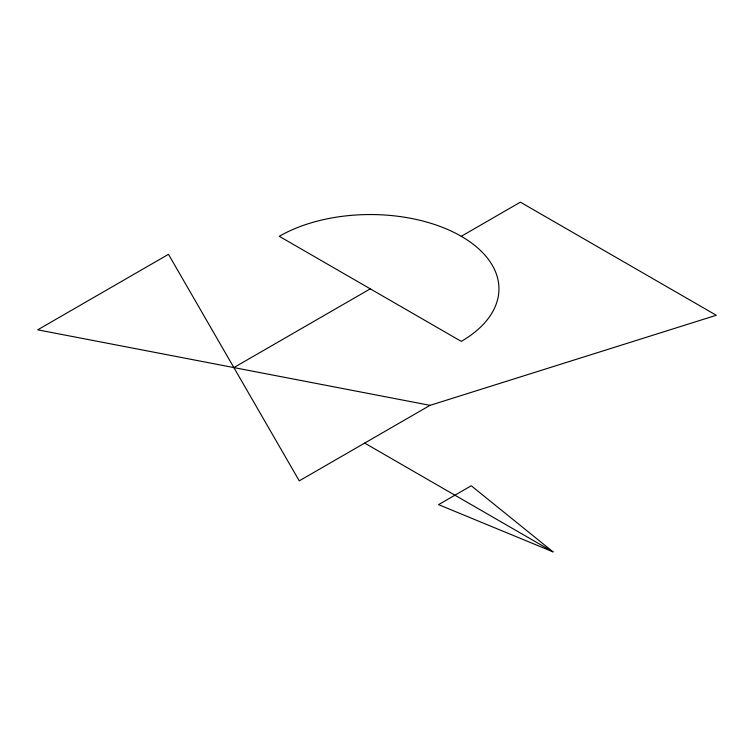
<?xml version="1.0" encoding="UTF-8"?>
<svg xmlns="http://www.w3.org/2000/svg" width="754" height="754" viewBox="0 0 754 754"><rect width="100%" height="100%" fill="white"/><g stroke="black" fill="none" stroke-linecap="round" stroke-linejoin="round"><path stroke-width="1.13" d="M233.872 367.584L370.271 288.839M461.26 236.304A128.68 74.297 0 0 1 461.26 341.373L279.282 236.304A128.68 74.297 0 0 1 461.26 236.304L520.383 202.166L716.3 315.276L430.053 405.341L299.263 480.845L168.481 254.324L37.7 329.828L430.053 405.341M553.002 551.834L438.564 504.643L471.259 485.764L553.002 551.834L364.653 443.088"/></g></svg>
